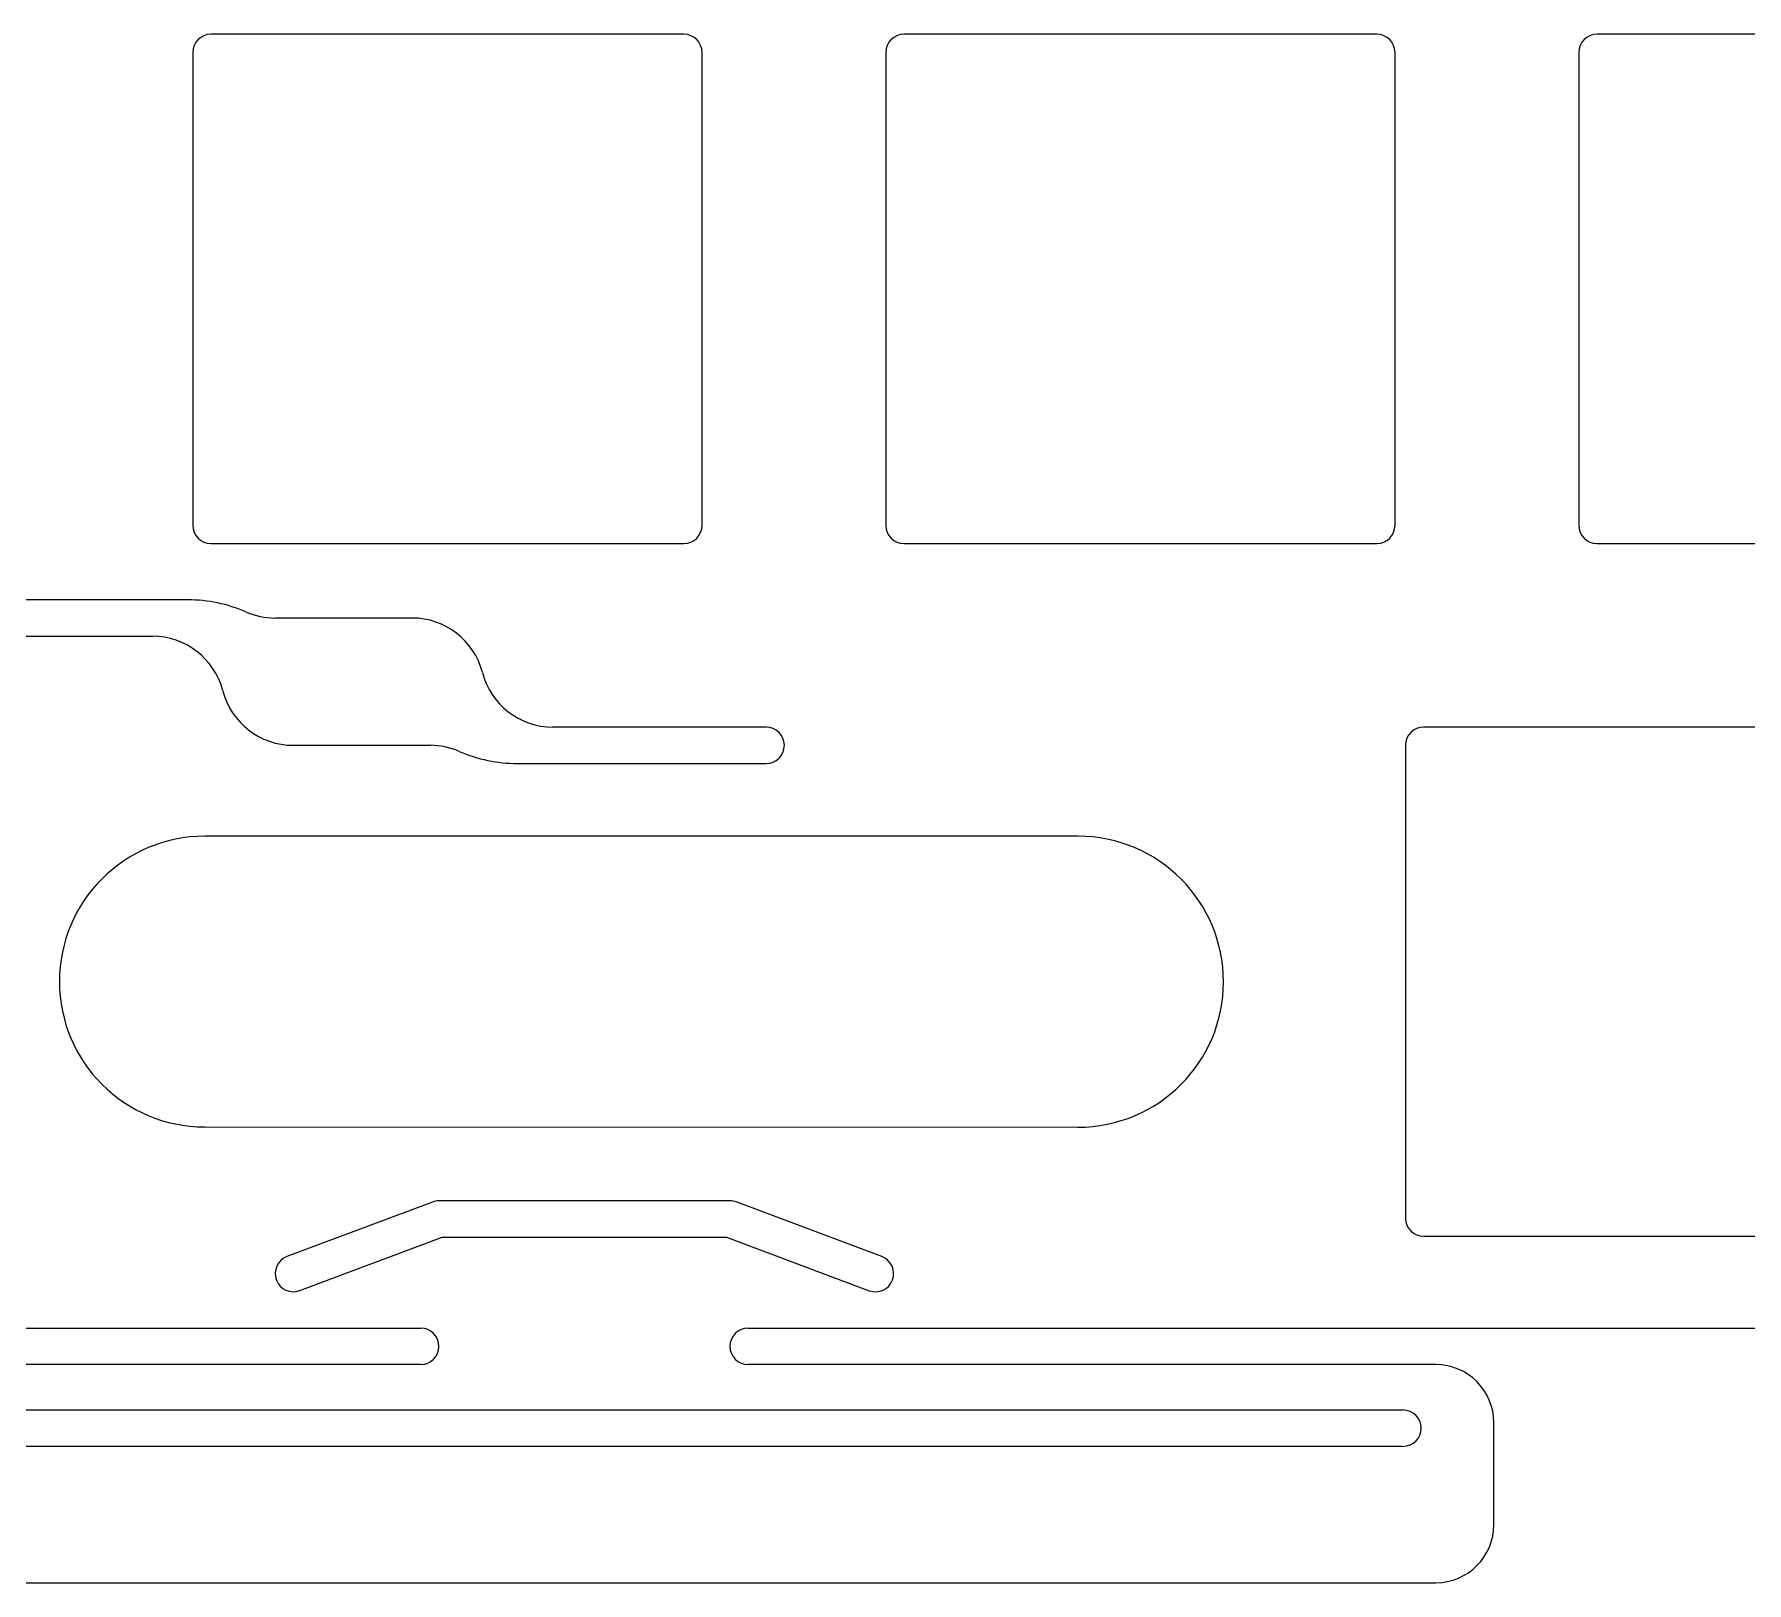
# Model space of a CAD drawing. Header units: millimetres. Extents: x 0 to 286, y -101 to 9.
# Drawn here: x 98.18 to 145.26, y -100.65 to -58.07 of the extents above; entities that cross this region are included whole.
import ezdxf

# ---------------------------------------------------------------- set-up
doc = ezdxf.new("R2010")
doc.units = ezdxf.units.MM
doc.layers.add('Edge.Cuts', color=254, linetype='CONTINUOUS', true_color=0xd0d2cd)

msp = doc.modelspace()

# ---------------------------------------------------------------- linework, layer by layer
at = {"layer": 'Edge.Cuts', "linetype": 'CONTINUOUS'}
for p, q in [((116.0375, -58.075), (103.0375, -58.075)), ((135.0875, -58.075), (122.0875, -58.075)), ((154.1375, -58.075), (141.1375, -58.075)), ((102.5375, -58.575), (102.5375, -71.575)), ((116.5375, -71.575), (116.5375, -58.575)), ((121.5875, -58.575), (121.5875, -71.575)), ((135.5875, -71.575), (135.5875, -58.575)), ((140.6375, -58.575), (140.6375, -71.575)), ((103.0375, -72.075), (116.0375, -72.075)), ((122.0875, -72.075), (135.0875, -72.075)), ((141.1375, -72.075), (154.1375, -72.075)), ((102.4021, -73.625), (94.275, -73.625)), ((108.5634, -74.125), (104.8, -74.125)), ((94.275, -74.625), (101.427, -74.625)), ((118.3, -77.125), (112.4364, -77.125)), ((149.375, -77.125), (136.375, -77.125)), ((105.3, -77.625), (109.0634, -77.625)), ((135.875, -77.625), (135.875, -90.625)), ((111.4614, -78.125), (118.3, -78.125)), ((126.87223, -80.125), (102.87223, -80.125006)), ((102.87223, -88.117256), (126.87223, -88.125)), ((109.129275, -90.181866), (105.125965, -91.683107)), ((117.3049, -90.15), (109.304918, -90.15)), ((121.480464, -91.681829), (117.478436, -90.181069)), ((105.480464, -92.618171), (109.395586, -91.15)), ((109.395586, -91.15), (117.214251, -91.15)), ((117.214251, -91.15), (121.132583, -92.619375)), ((136.375, -91.125), (149.375, -91.125)), ((79.865975, -93.65), (108.8049, -93.65)), ((117.8049, -93.65), (167.9451, -93.65)), ((108.8049, -94.65), (89.904918, -94.65)), ((136.7049, -94.65), (117.8049, -94.65)), ((90.8049, -95.9), (135.8049, -95.9)), ((138.304918, -99.05), (138.304918, -96.25)), ((135.8049, -96.9), (90.8049, -96.9)), ((89.9049, -100.65), (136.712489, -100.65))]:
    msp.add_line(p, q, dxfattribs=at)
at = {"layer": 'Edge.Cuts'}
for centre, radius, start, end in [((103.0375, -58.575), 0.5, 90, 180), ((116.0375, -58.575), 0.5, 0, 90), ((122.0875, -58.575), 0.5, 90, 180), ((135.0875, -58.575), 0.5, 0, 90), ((141.1375, -58.575), 0.5, 90, 180), ((103.0375, -71.575), 0.5, -180, -90), ((116.0375, -71.575), 0.5, -90, 0), ((122.0875, -71.575), 0.5, -180, -90), ((135.0875, -71.575), 0.5, -90, 0), ((141.1375, -71.575), 0.5, -180, -90), ((102.4021, -77.6249), 3.9999, 66.4431704, 90), ((104.8, -72.125), 2, -113.5564615, -90), ((108.5634, -76.1251), 2.0001, 14.4799683, 90), ((101.427, -76.625), 2, 14.4773917, 90), ((112.4364, -75.1251), 1.9999, -165.5250598, -90), ((105.3, -75.625), 2, -165.5224902, -90), ((118.3, -77.625), 0.5, -90, 90), ((136.375, -77.625), 0.5, 90, 180), ((109.0634, -79.6255), 2.0005, 66.4480696, 90), ((111.4614, -74.1246), 4.0004, -113.5546785, -90), ((102.86836, -84.12113), 3.996126, -269.9999857, -90.0000143), ((126.87223, -84.125), 4, -90, 90), ((109.3049, -90.6502), 0.500181, 89.9979381, 110.5560184), ((117.3049, -90.6503), 0.5003, 69.7040179, 90), ((136.375, -90.625), 0.5, -180, -90), ((105.3049, -92.15), 0.500007, -249.0308561, -69.4439682), ((121.3049, -92.15), 0.500007, -110.1591618, 69.4439682), ((108.8049, -94.15), 0.5, -90, 90), ((117.8049, -94.15), 0.5, -270, -90), ((136.7049, -96.25), 1.6, 0, 90), ((135.8049, -96.4), 0.5, -90, 90), ((136.7049, -99.05), 1.600018, -89.728241, 0)]:
    msp.add_arc(centre, radius, start, end, dxfattribs=at)

doc.saveas('drawing.dxf')
